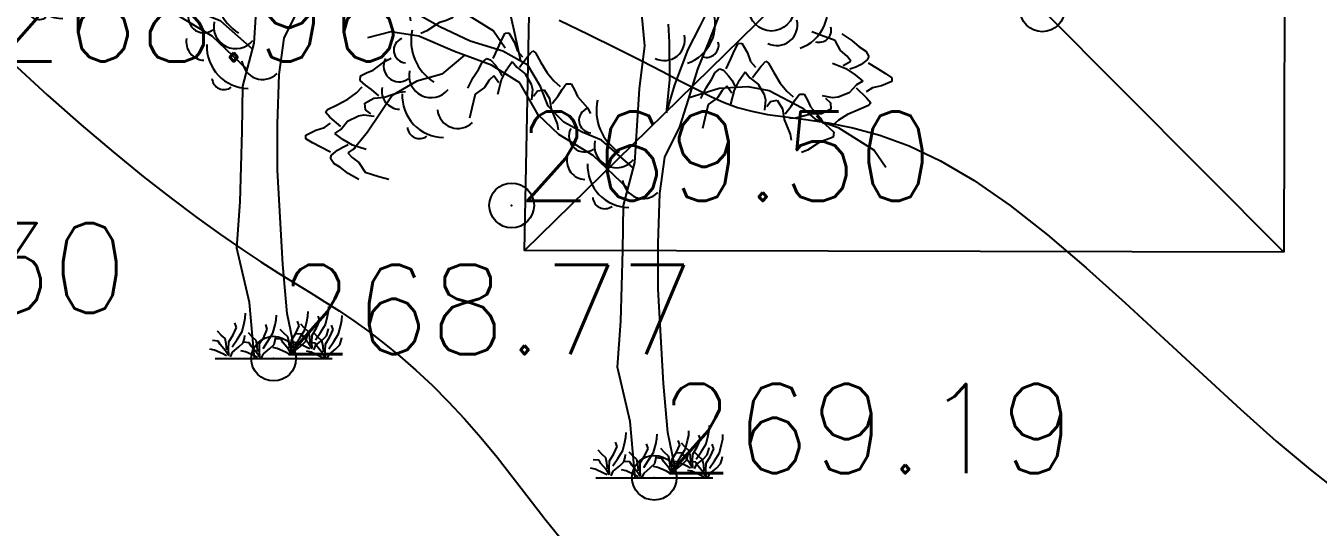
# Model space of a CAD drawing. Header units: millimetres. Extents: x 524954 to 526204, y 9523489 to 9524010.
# Drawn here: x 525405.26 to 525419.71, y 9523566.55 to 9523572.15 of the extents above; entities that cross this region are included whole.
import ezdxf

# ---------------------------------------------------------------- set-up
doc = ezdxf.new("R2010")
doc.units = ezdxf.units.MM
doc.header["$PDMODE"] = 32
doc.header["$PDSIZE"] = 0.5
doc.linetypes.add('ACAD_ISO12W100', pattern=[21, 12, -3, 0, -3, 0, -3])
for name, color, linetype in [('Arbre', 34, 'ACAD_ISO12W100'), ('Bati', 6, 'Continuous'), ('CN_01_00', 3, 'Continuous'), ('CN_10_00', 1, 'Continuous'), ('TopoAlt', 3, 'Continuous'), ('TOPOJIS', 7, 'Continuous')]:
    doc.layers.add(name, color=color, linetype=linetype)
doc.styles.add('Simplex 1.0', font='Simplex.shx', dxfattribs={"width": 0.99, "height": 1})

# ---------------------------------------------------------------- blocks, each defined once
blk = doc.blocks.new('TCPOINT M')
at = {"color": 0}
blk.add_point((0, 0), dxfattribs=at)
at = {"layer": 'TopoAlt', "style": 'Simplex 1.0', "width": 0.99}
blk.add_attdef('ALT', (0.15, 0.15), '', height=1, dxfattribs=at)
blk = doc.blocks.new('v088')
at = {"linetype": 'Continuous'}
for p, q in [((-0.107, 4.829), (-0.165, 5.487)), ((0.51, 5.041), (0.671, 5.368)), ((-1.559, 4.967), (-1.635, 5.301)), ((-2.4, 5.043), (-2.621, 5.169)), ((0.172, 4.872), (0.161, 5.071)), ((0.619, 4.888), (0.731, 5.176)), ((-2.946, 4.988), (-3.206, 4.92)), ((-2.634, 4.938), (-2.946, 4.988)), ((-2.233, 4.766), (-2.634, 4.938)), ((-2.061, 4.882), (-2.4, 5.043)), ((-1.492, 4.659), (-1.559, 4.967)), ((0.379, 4.79), (0.51, 5.041)), ((-1.692, 4.771), (-2.061, 4.882)), ((-1.415, 4.615), (-1.692, 4.771)), ((-0.166, 4.349), (-0.107, 4.829)), ((0.174, 4.45), (0.172, 4.872)), ((0.231, 4.395), (0.379, 4.79)), ((0.489, 4.568), (0.619, 4.888)), ((-2.123, 4.725), (-2.377, 4.514)), ((-1.819, 4.613), (-2.233, 4.766)), ((-2.377, 4.514), (-2.655, 4.434)), ((-1.504, 4.415), (-1.819, 4.613)), ((-1.273, 4.376), (-1.415, 4.615)), ((0.384, 4.23), (0.489, 4.568)), ((-2.655, 4.434), (-2.931, 4.273)), ((-1.298, 4.058), (-1.504, 4.415)), ((-1.188, 4.154), (-1.273, 4.376)), ((-0.217, 3.527), (-0.166, 4.349)), ((0.138, 4.082), (0.174, 4.45)), ((0.138, 4.082), (0.231, 4.395)), ((0.391, 4.253), (0.724, 4.355)), ((0.724, 4.355), (1.047, 4.375)), ((1.047, 4.375), (1.284, 4.33)), ((-2.931, 4.273), (-3.209, 3.863)), ((0.285, 3.923), (0.384, 4.23)), ((1.284, 4.33), (1.655, 4.138)), ((-1.069, 3.839), (-1.298, 4.058)), ((-1.01, 3.977), (-1.188, 4.154)), ((1.655, 4.138), (1.8, 4.011)), ((-0.808, 3.863), (-1.01, 3.977)), ((0.118, 3.584), (0.285, 3.923)), ((1.8, 4.011), (2.057, 3.917)), ((2.057, 3.917), (2.461, 3.664)), ((-3.209, 3.863), (-3.367, 3.667)), ((-0.685, 3.605), (-1.069, 3.839)), ((-0.589, 3.774), (-0.808, 3.863)), ((-0.234, 3.461), (-0.589, 3.774)), ((2.461, 3.664), (2.589, 3.474)), ((-0.294, 3.234), (-0.685, 3.605)), ((-0.344, 3.046), (-0.217, 3.527)), ((0.064, 3.179), (0.118, 3.584)), ((-0.352, 2.542), (-0.344, 3.046)), ((0.045, 2.625), (0.064, 3.179)), ((0.043, 2.109), (0.045, 2.625)), ((-0.373, 1.752), (-0.352, 2.542)), ((0.102, 1.053), (0.043, 2.109)), ((-0.412, 1.235), (-0.373, 1.752)), ((-0.268, 0.628), (-0.412, 1.235)), ((0.151, 0.506), (0.102, 1.053)), ((-0.213, 0), (-0.268, 0.628)), ((0.256, 0), (0.151, 0.506)), ((-0.654, 0), (0.654, 0))]:
    blk.add_line(p, q, dxfattribs=at)
at = {"color": 3, "linetype": 'Continuous'}
for p, q in [((-1.707, 4.895), (-1.667, 4.973)), ((-1.667, 4.973), (-1.628, 4.976)), ((-1.628, 4.976), (-1.564, 4.867)), ((1.872, 4.946), (1.762, 4.985)), ((2.022, 4.89), (1.872, 4.946)), ((2.099, 4.964), (2.211, 4.89)), ((-1.801, 4.689), (-1.751, 4.8)), ((-1.751, 4.8), (-1.707, 4.895)), ((-1.564, 4.867), (-1.531, 4.771)), ((-1.531, 4.771), (-1.475, 4.707)), ((-1.411, 4.72), (-1.359, 4.773)), ((-1.359, 4.773), (-1.327, 4.751)), ((0.855, 4.685), (0.899, 4.779)), ((0.899, 4.779), (0.939, 4.857)), ((0.939, 4.857), (0.978, 4.861)), ((0.978, 4.861), (1.042, 4.751)), ((2.083, 4.778), (2.022, 4.89)), ((2.157, 4.714), (2.083, 4.778)), ((2.211, 4.89), (2.293, 4.818)), ((2.293, 4.818), (2.365, 4.769)), ((-3.143, 4.557), (-3.01, 4.66)), ((-3.01, 4.66), (-2.944, 4.692)), ((-1.966, 4.567), (-1.926, 4.645)), ((-1.926, 4.645), (-1.871, 4.687)), ((-1.871, 4.687), (-1.833, 4.675)), ((-1.833, 4.675), (-1.774, 4.612)), ((-1.651, 4.561), (-1.591, 4.654)), ((-1.591, 4.654), (-1.539, 4.59)), ((-1.508, 4.592), (-1.411, 4.72)), ((-1.327, 4.751), (-1.268, 4.645)), ((-1.268, 4.645), (-1.199, 4.529)), ((0.805, 4.573), (0.855, 4.685)), ((1.042, 4.751), (1.075, 4.656)), ((1.075, 4.656), (1.131, 4.592)), ((1.195, 4.604), (1.247, 4.657)), ((1.247, 4.657), (1.279, 4.636)), ((1.279, 4.636), (1.338, 4.53)), ((1.992, 4.638), (2.142, 4.578)), ((2.113, 4.611), (2.199, 4.658)), ((2.199, 4.658), (2.157, 4.714)), ((2.383, 4.674), (2.313, 4.623)), ((2.365, 4.769), (2.4, 4.71)), ((2.4, 4.71), (2.383, 4.674)), ((2.393, 4.64), (2.497, 4.577)), ((-3.291, 4.441), (-3.287, 4.496)), ((-3.287, 4.496), (-3.21, 4.533)), ((-3.21, 4.533), (-3.143, 4.557)), ((-2.027, 4.477), (-1.966, 4.567)), ((-1.795, 4.494), (-1.845, 4.445)), ((-1.737, 4.415), (-1.795, 4.494)), ((-1.774, 4.612), (-1.736, 4.556)), ((-1.736, 4.556), (-1.705, 4.495)), ((-1.708, 4.448), (-1.651, 4.561)), ((-1.539, 4.59), (-1.443, 4.518)), ((-1.443, 4.518), (-1.378, 4.401)), ((-1.199, 4.529), (-1.123, 4.438)), ((0.64, 4.452), (0.68, 4.53)), ((0.68, 4.53), (0.735, 4.572)), ((0.735, 4.572), (0.773, 4.559)), ((0.773, 4.559), (0.832, 4.496)), ((0.832, 4.496), (0.87, 4.441)), ((0.955, 4.445), (1.015, 4.539)), ((1.015, 4.539), (1.067, 4.474)), ((1.098, 4.476), (1.195, 4.604)), ((1.338, 4.53), (1.407, 4.414)), ((2.142, 4.578), (2.247, 4.507)), ((2.253, 4.592), (2.189, 4.569)), ((2.247, 4.507), (2.332, 4.436)), ((2.313, 4.623), (2.253, 4.592)), ((2.497, 4.577), (2.585, 4.521)), ((2.585, 4.521), (2.658, 4.472)), ((-3.331, 4.304), (-3.266, 4.37)), ((-3.23, 4.39), (-3.291, 4.441)), ((-3.162, 4.341), (-3.23, 4.39)), ((-3.079, 4.271), (-3.162, 4.341)), ((-2.086, 4.357), (-2.027, 4.477)), ((-1.9, 4.365), (-2.003, 4.29)), ((-1.845, 4.445), (-1.9, 4.365)), ((-1.749, 4.291), (-1.708, 4.448)), ((-1.378, 4.401), (-1.363, 4.341)), ((-1.363, 4.341), (-1.372, 4.226)), ((-1.305, 4.325), (-1.233, 4.338)), ((-1.233, 4.338), (-1.171, 4.241)), ((-1.123, 4.438), (-1.052, 4.377)), ((-1.075, 4.271), (-1.03, 4.342)), ((-1.03, 4.342), (-0.984, 4.405)), ((-0.984, 4.405), (-0.928, 4.404)), ((-0.928, 4.404), (-0.887, 4.33)), ((0.52, 4.241), (0.579, 4.362)), ((0.579, 4.362), (0.64, 4.452)), ((0.811, 4.379), (0.761, 4.33)), ((0.869, 4.3), (0.811, 4.379)), ((0.87, 4.441), (0.901, 4.38)), ((0.898, 4.333), (0.955, 4.445)), ((1.067, 4.474), (1.163, 4.402)), ((1.163, 4.402), (1.228, 4.286)), ((1.407, 4.414), (1.483, 4.322)), ((2.262, 4.393), (2.179, 4.306)), ((2.26, 4.362), (2.375, 4.249)), ((2.332, 4.436), (2.262, 4.393)), ((2.441, 4.361), (2.371, 4.315)), ((2.54, 4.383), (2.441, 4.361)), ((2.656, 4.433), (2.54, 4.383)), ((2.658, 4.472), (2.656, 4.433)), ((-3.547, 4.171), (-3.427, 4.233)), ((-3.427, 4.233), (-3.331, 4.304)), ((-3.239, 4.188), (-3.137, 4.244)), ((-3.137, 4.244), (-3.019, 4.255)), ((-3.019, 4.255), (-2.933, 4.286)), ((-2.933, 4.286), (-2.851, 4.312)), ((-2.851, 4.312), (-2.783, 4.321)), ((-2.003, 4.29), (-2.04, 4.134)), ((-1.349, 4.266), (-1.305, 4.325)), ((-1.171, 4.241), (-1.153, 4.123)), ((-1.141, 4.184), (-1.075, 4.271)), ((-0.887, 4.33), (-0.859, 4.265)), ((-0.859, 4.265), (-0.748, 4.137)), ((0.706, 4.249), (0.603, 4.175)), ((0.761, 4.33), (0.706, 4.249)), ((0.857, 4.176), (0.898, 4.333)), ((1.228, 4.286), (1.243, 4.226)), ((1.243, 4.226), (1.234, 4.11)), ((1.258, 4.15), (1.301, 4.209)), ((1.301, 4.209), (1.373, 4.223)), ((1.373, 4.223), (1.435, 4.125)), ((1.483, 4.322), (1.554, 4.261)), ((1.531, 4.155), (1.576, 4.226)), ((1.576, 4.226), (1.623, 4.29)), ((1.623, 4.29), (1.678, 4.289)), ((1.678, 4.289), (1.719, 4.214)), ((1.719, 4.214), (1.747, 4.149)), ((1.994, 4.248), (1.88, 4.272)), ((1.917, 4.244), (1.97, 4.193)), ((1.97, 4.193), (1.975, 4.12)), ((2.055, 4.256), (1.994, 4.248)), ((2.179, 4.306), (2.055, 4.256)), ((2.375, 4.249), (2.421, 4.191)), ((-3.679, 4.087), (-3.656, 4.117)), ((-3.629, 4.032), (-3.679, 4.087)), ((-3.656, 4.117), (-3.547, 4.171)), ((-3.309, 4.046), (-3.249, 4.058)), ((-3.249, 4.058), (-3.134, 4.042)), ((-3.229, 4.115), (-3.239, 4.188)), ((-3.172, 4.068), (-3.229, 4.115)), ((-2.04, 4.134), (-2.065, 4.02)), ((-1.153, 4.123), (-1.118, 4.039)), ((-0.748, 4.137), (-0.713, 4.073)), ((0.603, 4.175), (0.566, 4.019)), ((1.435, 4.125), (1.453, 4.007)), ((1.465, 4.068), (1.531, 4.155)), ((1.751, 4.067), (1.664, 4.043)), ((1.747, 4.149), (1.858, 4.021)), ((1.87, 4.071), (1.751, 4.067)), ((1.81, 4.048), (1.888, 3.972)), ((1.975, 4.12), (1.87, 4.071)), ((2.16, 4.062), (2.059, 3.998)), ((2.283, 4.116), (2.16, 4.062)), ((2.396, 4.162), (2.283, 4.116)), ((2.421, 4.191), (2.396, 4.162)), ((-3.785, 3.887), (-3.688, 3.915)), ((-3.688, 3.915), (-3.621, 3.967)), ((-3.507, 3.927), (-3.629, 4.032)), ((-3.507, 3.896), (-3.43, 3.988)), ((-3.43, 3.988), (-3.309, 4.046)), ((-1.118, 4.039), (-1.087, 3.959)), ((-1.087, 3.959), (-1.074, 3.891)), ((0.566, 4.019), (0.541, 3.904)), ((1.453, 4.007), (1.488, 3.924)), ((1.488, 3.924), (1.519, 3.844)), ((1.58, 4.022), (1.511, 4.017)), ((1.664, 4.043), (1.58, 4.022)), ((1.858, 4.021), (1.893, 3.958)), ((1.888, 3.972), (1.953, 3.918)), ((1.953, 3.918), (2.01, 3.864)), ((2.059, 3.998), (1.99, 3.936)), ((-3.898, 3.83), (-3.785, 3.887)), ((-3.897, 3.791), (-3.898, 3.83)), ((-3.821, 3.747), (-3.897, 3.791)), ((-3.574, 3.849), (-3.507, 3.896)), ((-3.484, 3.783), (-3.574, 3.849)), ((-3.375, 3.72), (-3.484, 3.783)), ((1.519, 3.844), (1.532, 3.776)), ((1.923, 3.778), (1.855, 3.758)), ((2.002, 3.81), (1.923, 3.778)), ((2.01, 3.864), (2.002, 3.81)), ((-3.729, 3.697), (-3.821, 3.747)), ((-3.621, 3.641), (-3.729, 3.697)), ((-3.609, 3.608), (-3.542, 3.663)), ((-3.542, 3.663), (-3.485, 3.698)), ((-3.485, 3.698), (-3.422, 3.725)), ((-3.344, 3.689), (-3.426, 3.635)), ((-3.426, 3.635), (-3.38, 3.583)), ((-3.221, 3.67), (-3.375, 3.72)), ((1.714, 3.664), (1.647, 3.637)), ((1.855, 3.758), (1.714, 3.664)), ((-3.623, 3.571), (-3.609, 3.608)), ((-3.585, 3.514), (-3.623, 3.571)), ((-3.509, 3.469), (-3.585, 3.514)), ((-3.423, 3.403), (-3.509, 3.469)), ((-3.38, 3.583), (-3.303, 3.524)), ((-3.303, 3.524), (-3.234, 3.416)), ((-3.306, 3.337), (-3.423, 3.403)), ((-3.234, 3.416), (-3.081, 3.37)), ((-3.081, 3.37), (-2.968, 3.339)), ((0.615, 0.531), (0.618, 0.584)), ((-0.329, 0.397), (-0.317, 0.454)), ((-0.317, 0.454), (-0.315, 0.507)), ((0.017, 0.377), (0.029, 0.435)), ((0.029, 0.435), (0.031, 0.488)), ((0.373, 0.416), (0.385, 0.474)), ((0.385, 0.474), (0.387, 0.526)), ((0.517, 0.426), (0.5, 0.476)), ((0.579, 0.38), (0.603, 0.474)), ((0.603, 0.474), (0.615, 0.531)), ((0.765, 0.43), (0.767, 0.483)), ((-0.587, 0.264), (-0.627, 0.308)), ((-0.452, 0.267), (-0.416, 0.349)), ((-0.416, 0.349), (-0.433, 0.399)), ((-0.409, 0.214), (-0.353, 0.303)), ((-0.353, 0.303), (-0.329, 0.397)), ((-0.106, 0.248), (-0.07, 0.329)), ((-0.07, 0.329), (-0.087, 0.38)), ((-0.007, 0.284), (0.017, 0.377)), ((0.115, 0.284), (0.075, 0.327)), ((0.25, 0.286), (0.286, 0.368)), ((0.286, 0.368), (0.269, 0.418)), ((0.293, 0.233), (0.349, 0.322)), ((0.346, 0.341), (0.305, 0.385)), ((0.392, 0.301), (0.346, 0.341)), ((0.349, 0.322), (0.373, 0.416)), ((0.404, 0.243), (0.392, 0.301)), ((0.43, 0.264), (0.481, 0.344)), ((0.469, 0.209), (0.524, 0.291)), ((0.481, 0.344), (0.517, 0.426)), ((0.524, 0.291), (0.579, 0.38)), ((0.591, 0.255), (0.606, 0.303)), ((0.606, 0.303), (0.613, 0.337)), ((0.63, 0.243), (0.666, 0.325)), ((0.666, 0.325), (0.649, 0.375)), ((0.728, 0.279), (0.752, 0.373)), ((0.752, 0.373), (0.765, 0.43)), ((-0.618, 0.197), (-0.683, 0.202)), ((-0.596, 0.159), (-0.618, 0.197)), ((-0.536, 0.087), (-0.596, 0.159)), ((-0.541, 0.224), (-0.587, 0.264)), ((-0.529, 0.166), (-0.541, 0.224)), ((-0.524, 0.099), (-0.529, 0.166)), ((-0.505, 0.106), (-0.502, 0.188)), ((-0.502, 0.188), (-0.452, 0.267)), ((-0.464, 0.132), (-0.409, 0.214)), ((-0.387, 0.132), (-0.341, 0.178)), ((-0.341, 0.178), (-0.327, 0.226)), ((-0.272, 0.178), (-0.337, 0.183)), ((-0.327, 0.226), (-0.32, 0.26)), ((-0.24, 0.245), (-0.281, 0.288)), ((-0.25, 0.139), (-0.272, 0.178)), ((-0.195, 0.204), (-0.24, 0.245)), ((-0.183, 0.147), (-0.195, 0.204)), ((-0.178, 0.079), (-0.183, 0.147)), ((-0.159, 0.087), (-0.156, 0.168)), ((-0.156, 0.168), (-0.106, 0.248)), ((-0.118, 0.113), (-0.063, 0.195)), ((-0.063, 0.195), (-0.007, 0.284)), ((-0.041, 0.113), (0.005, 0.159)), ((0.005, 0.159), (0.019, 0.207)), ((0.019, 0.207), (0.026, 0.24)), ((0.084, 0.216), (0.019, 0.221)), ((0.106, 0.178), (0.084, 0.216)), ((0.166, 0.106), (0.106, 0.178)), ((0.161, 0.243), (0.115, 0.284)), ((0.173, 0.185), (0.161, 0.243)), ((0.178, 0.118), (0.173, 0.185)), ((0.197, 0.125), (0.2, 0.207)), ((0.2, 0.207), (0.25, 0.286)), ((0.272, 0.173), (0.221, 0.183)), ((0.238, 0.151), (0.293, 0.233)), ((0.243, 0.091), (0.315, 0.151)), ((0.315, 0.274), (0.25, 0.279)), ((0.365, 0.13), (0.272, 0.173)), ((0.337, 0.236), (0.315, 0.274)), ((0.315, 0.151), (0.361, 0.197)), ((0.397, 0.163), (0.337, 0.236)), ((0.361, 0.197), (0.375, 0.245)), ((0.375, 0.245), (0.382, 0.279)), ((0.433, 0.108), (0.397, 0.163)), ((0.464, 0.173), (0.399, 0.178)), ((0.409, 0.175), (0.404, 0.243)), ((0.428, 0.183), (0.43, 0.264)), ((0.433, 0.113), (0.428, 0.183)), ((0.45, 0.099), (0.474, 0.149)), ((0.495, 0.24), (0.454, 0.284)), ((0.486, 0.135), (0.464, 0.173)), ((0.474, 0.149), (0.546, 0.209)), ((0.541, 0.2), (0.495, 0.24)), ((0.553, 0.142), (0.541, 0.2)), ((0.546, 0.209), (0.591, 0.255)), ((0.577, 0.082), (0.579, 0.163)), ((0.579, 0.163), (0.63, 0.243)), ((0.618, 0.108), (0.673, 0.19)), ((0.673, 0.19), (0.728, 0.279)), ((0.695, 0.108), (0.74, 0.154)), ((0.74, 0.154), (0.755, 0.202)), ((0.755, 0.202), (0.762, 0.236)), ((-0.661, 0.096), (-0.712, 0.106)), ((-0.567, 0.053), (-0.661, 0.096)), ((-0.527, 0.031), (-0.567, 0.053)), ((-0.5, 0.031), (-0.536, 0.087)), ((-0.5, 0.036), (-0.505, 0.106)), ((-0.483, 0.022), (-0.459, 0.072)), ((-0.459, 0.072), (-0.387, 0.132)), ((-0.315, 0.077), (-0.365, 0.087)), ((-0.221, 0.034), (-0.315, 0.077)), ((-0.19, 0.067), (-0.25, 0.139)), ((-0.18, 0.012), (-0.221, 0.034)), ((-0.154, 0.012), (-0.19, 0.067)), ((-0.154, 0.017), (-0.159, 0.087)), ((-0.137, 0.002), (-0.113, 0.053)), ((-0.113, 0.053), (-0.041, 0.113)), ((0.041, 0.115), (-0.01, 0.125)), ((0.135, 0.072), (0.041, 0.115)), ((0.175, 0.05), (0.135, 0.072)), ((0.202, 0.05), (0.166, 0.106)), ((0.202, 0.055), (0.197, 0.125)), ((0.219, 0.041), (0.243, 0.091)), ((0.406, 0.108), (0.365, 0.13)), ((0.421, 0.072), (0.37, 0.082)), ((0.514, 0.029), (0.421, 0.072)), ((0.546, 0.063), (0.486, 0.135)), ((0.555, 0.007), (0.514, 0.029)), ((0.582, 0.007), (0.546, 0.063)), ((0.558, 0.075), (0.553, 0.142)), ((0.582, 0.012), (0.577, 0.082)), ((0.599, -0.002), (0.623, 0.048)), ((0.623, 0.048), (0.695, 0.108))]:
    blk.add_line(p, q, dxfattribs=at)
for centre, major_axis, start_param, end_param in [((1.475, 5.243), (0.33, 0.33), 4.265936, 5.872819), ((0.215, 5.075), (-0.33, 0.33), 2.69514, 4.302022), ((1.37, 5.065), (-0.164, 0.164), 1.908121, 4.146545), ((-2.155, 4.896), (-0.4, 0.4), 0.587708, 1.773422), ((0.11, 4.897), (-0.164, 0.164), 1.908121, 4.146545), ((1.844, 5.006), (-0.0964, 0.0964), 2.051824, 4.174223), ((-2.774, 4.781), (-0.099, 0.099), -0.421529, 2.292047), ((0.584, 4.837), (0.0964, 0.0964), 3.62262, 5.745019), ((-2.851, 4.605), (-0.125, 0.125), 0.293965, 2.957824), ((-2.497, 4.497), (0.174, 0.174), 2.133893, 4.816631), ((-2.844, 4.326), (-0.145, 0.145), 0.590553, 2.325666), ((-2.352, 4.272), (0.33, 0.33), 2.307735, 3.914618), ((-0.082, 4.112), (0.4, 0.4), 2.158504, 3.344219), ((-2.195, 4.138), (0.164, 0.164), 2.463212, 4.701636), ((-0.702, 3.998), (0.099, 0.099), 1.149268, 3.862844), ((-2.625, 3.929), (0.0964, 0.0964), 2.435534, 4.557933), ((-0.779, 3.821), (0.125, 0.125), 1.864761, 4.52862), ((-0.424, 3.713), (0.174, 0.174), 2.133893, 4.816631), ((-0.772, 3.542), (-0.145, 0.145), 0.590553, 2.325666), ((-0.28, 3.489), (0.33, 0.33), 2.307735, 3.914618), ((-0.123, 3.354), (0.164, 0.164), 2.463212, 4.701636), ((-0.553, 3.145), (0.0964, 0.0964), 2.435534, 4.557933)]:
    blk.add_ellipse(centre, major_axis=major_axis, ratio=1, start_param=start_param, end_param=end_param, dxfattribs=at)

msp = doc.modelspace()

# ---------------------------------------------------------------- linework, layer by layer
at = {"layer": 'Bati', "flags": 128}
msp.add_lwpolyline([(525419.331, 9523569.621), (525410.836, 9523569.641), (525411.005, 9523578.128), (525416.586, 9523578.116), (525419.35, 9523578.109)], close=True, dxfattribs=at)
for points in [[(525413.599, 9523572.344), (525410.836, 9523569.641)], [(525419.331, 9523569.621), (525416.628, 9523572.337)]]:
    msp.add_lwpolyline(points, dxfattribs=at)
at = {"layer": 'CN_01_00', "elevation": 269, "flags": 128}
msp.add_lwpolyline([(525405.11, 9523571.739), (525405.503, 9523571.376), (525405.879, 9523571.044), (525406.235, 9523570.742), (525406.57, 9523570.469), (525406.883, 9523570.224), (525407.172, 9523570.008), (525407.436, 9523569.818), (525407.674, 9523569.655), (525407.889, 9523569.512), (525408.086, 9523569.387), (525408.267, 9523569.275), (525408.438, 9523569.17), (525408.602, 9523569.068), (525408.764, 9523568.964), (525408.927, 9523568.854), (525409.094, 9523568.734), (525409.266, 9523568.602), (525409.442, 9523568.458), (525409.621, 9523568.303), (525409.802, 9523568.134), (525409.984, 9523567.953), (525410.166, 9523567.758), (525410.348, 9523567.55), (525410.529, 9523567.328), (525410.709, 9523567.098), (525410.887, 9523566.866), (525411.064, 9523566.639), (525411.24, 9523566.423)], dxfattribs=at)
at = {"layer": 'CN_10_00', "elevation": 270, "flags": 128}
msp.add_lwpolyline([(525411.226, 9523572.216), (525411.555, 9523572.055), (525411.864, 9523571.903), (525412.142, 9523571.765), (525412.38, 9523571.643), (525412.583, 9523571.535), (525412.76, 9523571.443), (525412.919, 9523571.363), (525413.07, 9523571.297), (525413.22, 9523571.241), (525413.379, 9523571.197), (525413.555, 9523571.162), (525413.756, 9523571.134), (525413.982, 9523571.106), (525414.233, 9523571.068), (525414.51, 9523571.012), (525414.812, 9523570.929), (525415.139, 9523570.809), (525415.49, 9523570.644), (525415.867, 9523570.424), (525416.267, 9523570.144), (525416.686, 9523569.814), (525417.117, 9523569.447), (525417.554, 9523569.056), (525417.992, 9523568.653), (525418.423, 9523568.252), (525418.843, 9523567.867), (525419.244, 9523567.51), (525419.623, 9523567.191), (525419.978, 9523566.911)], dxfattribs=at)

# ---------------------------------------------------------------- block references
at = {"layer": 'Arbre'}
for p in [(525408.03, 9523568.431), (525412.288, 9523567.099)]:
    msp.add_blockref('v088', p, dxfattribs=at)
at = {"layer": 'TOPOJIS'}
ref = msp.add_blockref('TCPOINT M', (525413.599, 9523572.344, 270.26), dxfattribs=at)
ref.add_attrib('ALT', '270.26', (525413.649, 9523572.394, 270.26), dxfattribs={"layer": 'TopoAlt', "height": 1, "style": 'Simplex 1.0', "width": 0.99})
ref = msp.add_blockref('TCPOINT M', (525404.776, 9523571.704, 268.96), dxfattribs=at)
ref.add_attrib('ALT', '268.96', (525404.826, 9523571.754, 268.96), dxfattribs={"layer": 'TopoAlt', "height": 1, "style": 'Simplex 1.0', "width": 0.99})
msp.add_blockref('TCPOINT M', (525416.628, 9523572.337, 270.25), dxfattribs=at)
ref = msp.add_blockref('TCPOINT M', (525410.693, 9523570.144, 269.5), dxfattribs=at)
ref.add_attrib('ALT', '269.50', (525410.743, 9523570.194, 269.5), dxfattribs={"layer": 'TopoAlt', "height": 1, "style": 'Simplex 1.0', "width": 0.99})
ref = msp.add_blockref('TCPOINT M', (525401.68, 9523568.895, 268.3), dxfattribs=at)
ref.add_attrib('ALT', '268.30', (525401.73, 9523568.945, 268.3), dxfattribs={"layer": 'TopoAlt', "height": 1, "style": 'Simplex 1.0', "width": 0.99})
ref = msp.add_blockref('TCPOINT M', (525408.03, 9523568.431, 268.77), dxfattribs=at)
ref.add_attrib('ALT', '268.77', (525408.08, 9523568.481, 268.77), dxfattribs={"layer": 'TopoAlt', "height": 1, "style": 'Simplex 1.0', "width": 0.99})
ref = msp.add_blockref('TCPOINT M', (525412.288, 9523567.099, 269.19), dxfattribs=at)
ref.add_attrib('ALT', '269.19', (525412.338, 9523567.149, 269.19), dxfattribs={"layer": 'TopoAlt', "height": 1, "style": 'Simplex 1.0', "width": 0.99})

doc.saveas('drawing.dxf')
